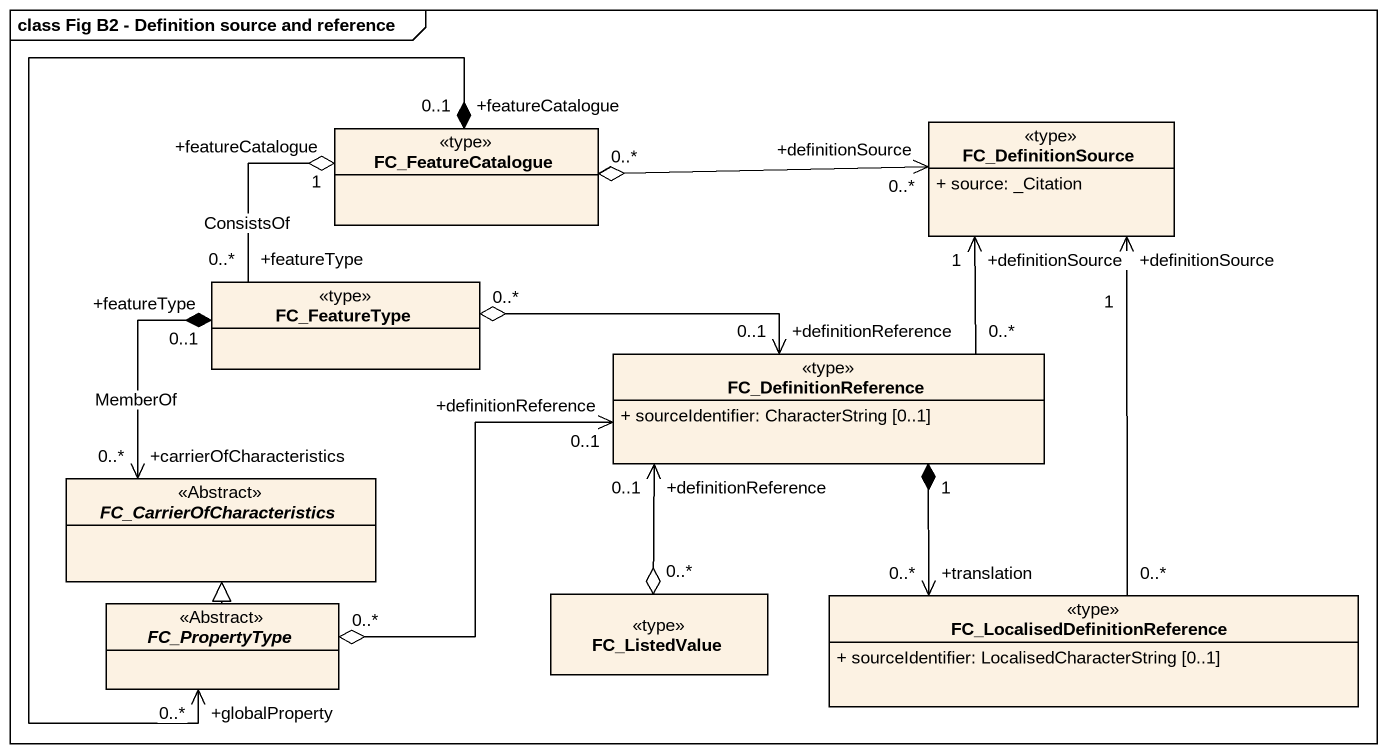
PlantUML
@startuml
mainframe class Fig B2 - Definition source and reference
hide circle
hide empty members
skinparam classAttributeIconSize 0
class FC_FeatureCatalogue <<type>>
class FC_DefinitionSource <<type>> {
  + source: _Citation
}
class FC_FeatureType <<type>>
class FC_DefinitionReference <<type>> {
  + sourceIdentifier: CharacterString [0..1]
}
abstract class FC_CarrierOfCharacteristics <<Abstract>>
abstract class FC_PropertyType <<Abstract>>
class FC_ListedValue <<type>>
class "FC_LocalisedDefinitionReference" as FC_LocalisedDefinitionRefere <<type>> {
  + sourceIdentifier: LocalisedCharacterString [0..1]
}
FC_FeatureCatalogue "0..*" o-right-> "+definitionSource\n0..*" FC_DefinitionSource
FC_FeatureCatalogue "+featureCatalogue\n0..1" *--> "+globalProperty\n0..*" FC_PropertyType
FC_FeatureType "+featureType\n0..*" -up-o "+featureCatalogue\n1" FC_FeatureCatalogue : ConsistsOf
FC_FeatureType "0..*" o-right-> "+definitionReference\n0..1" FC_DefinitionReference
FC_FeatureType "+featureType\n0..1" *--> "+carrierOfCharacteristics\n0..*" FC_CarrierOfCharacteristics : MemberOf
FC_DefinitionReference "0..*" -up-> "+definitionSource\n1" FC_DefinitionSource
FC_PropertyType "0..*" o-right-> "+definitionReference\n0..1" FC_DefinitionReference
FC_PropertyType -up-|> FC_CarrierOfCharacteristics
FC_ListedValue "0..*" o-up-> "+definitionReference\n0..1" FC_DefinitionReference
FC_LocalisedDefinitionRefere "0..*" -up-> "+definitionSource\n1" FC_DefinitionSource
FC_LocalisedDefinitionRefere "+translation\n0..*" <-up-* "1" FC_DefinitionReference
@enduml
